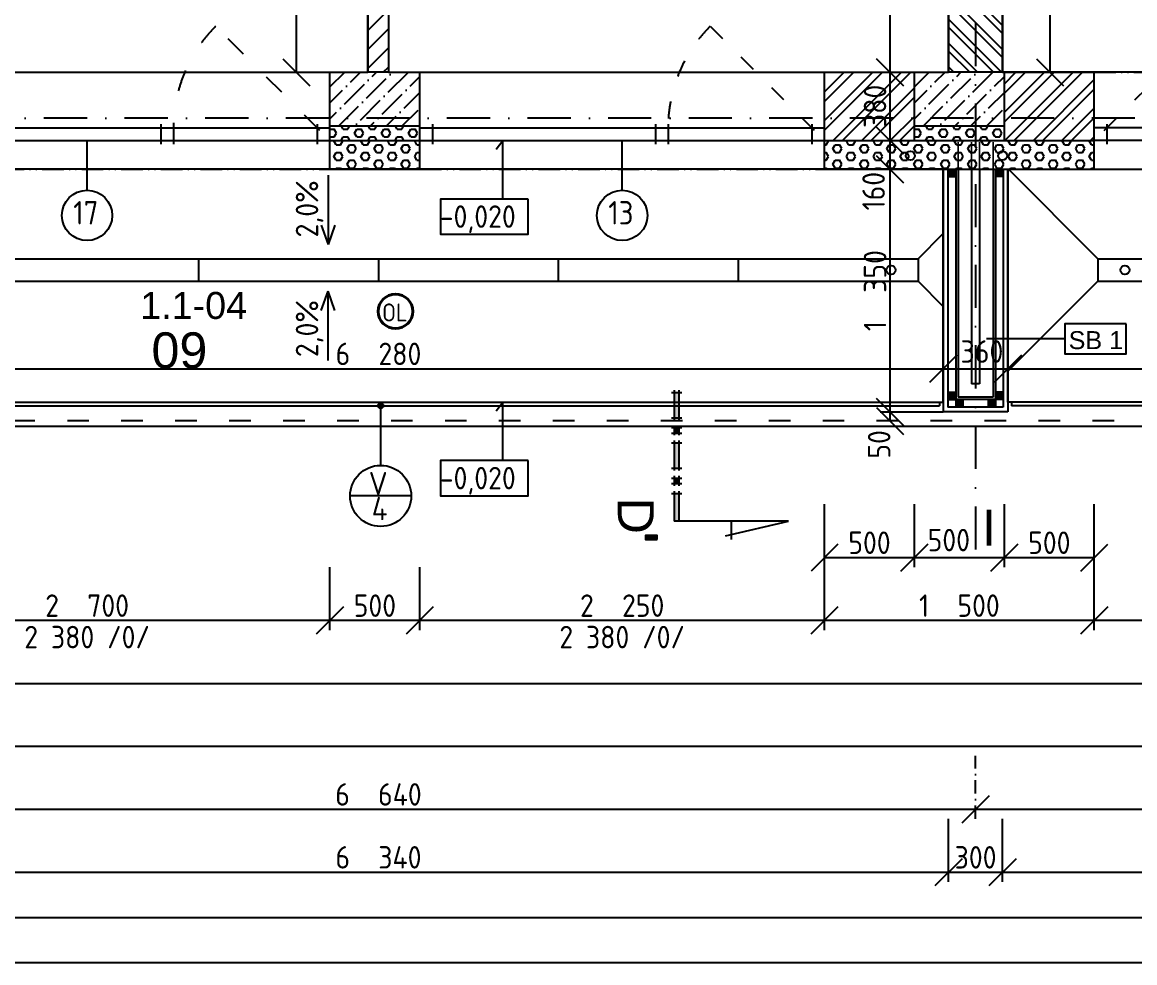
# Model space of a CAD drawing. Extents: x 4511820 to 5180432, y -1526536 to -944957.
# Drawn here: x 5015530 to 5021716, y -1349769 to -1344537 of the extents above; entities that cross this region are included whole.
import ezdxf

# ---------------------------------------------------------------- set-up
doc = ezdxf.new("R2010")
doc.units = 0
doc.header["$MEASUREMENT"] = 0
for name, pattern in [('ACAD_ISO03W100', [30, 12, -18]), ('ACAD_ISO07W100', [3.5, 0.5, -3]), ('ACAD_ISO12W100', [22, 12, -3, 0.5, -3, 0.5, -3]), ('BODKOCIARKOVANA_3', [5.6, 3, -1.3, 0, -1.3])]:
    doc.linetypes.add(name, pattern=pattern)
doc.layers.get('0').update_dxf_attribs({"linetype": 'CONTINUOUS'})
doc.layers.get('Defpoints').update_dxf_attribs({"color": 61, "linetype": 'CONTINUOUS'})
for name, color, linetype in [('KÓTY', 4, 'CONTINUOUS'), ('MÚRY', 1, 'CONTINUOUS'), ('OKNÁ', 143, 'CONTINUOUS'), ('osi', 253, 'CONTINUOUS'), ('Plochy', 41, 'CONTINUOUS'), ('POPIS', 7, 'CONTINUOUS'), ('POZEMOK', 7, 'CONTINUOUS'), ('TENKÁ', 7, 'CONTINUOUS'), ('tzb', 153, 'CONTINUOUS'), ('ŠRAFY', 82, 'CONTINUOUS')]:
    doc.layers.add(name, color=color, linetype=linetype)
doc.layers.add('zz-kanal-daždová', color=136, linetype='CONTINUOUS', lineweight=40)
doc.styles.add('ARIAL', font='arial.ttf')
doc.styles.add('styl1', font='arial.ttf')
doc.styles.add('STYLE1', font='isocp.shx')
doc.dimstyles.new('STANDARD-50', dxfattribs={"dimtxt": 125, "dimasz": 150, "dimexe": 10, "dimexo": 200, "dimgap": 20, "dimtad": 1, "dimdsep": 46, "dimlunit": 6, "dimtxsty": 'STYLE1', "dimblk1": 'OBLIQUE', "dimblk2": 'OBLIQUE', "dimsah": 1, "dimcen": 2.5, "dimse1": 1, "dimse2": 1, "dimadec": 0, "dimazin": 0, "dimtfac": 1, "dimtmove": 1, "dimatfit": 3, "dimldrblk": 'OBLIQUE', "dimfxl": 1, "dimtolj": 1, "dimtzin": 0, "dimarcsym": 0})
pattern_1 = [(0, (0, -175781), (0, 43.3012702), [25, -50]), (120, (0, -175781), (-37.5, -21.6506351), [25, -50]), (60, (25, -175781), (-37.5, 21.6506351), [25, -50])]

# ---------------------------------------------------------------- blocks, each defined once
blk = doc.blocks.new('_OBLIQUE')
at = {"color": 0, "linetype": 'ByBlock'}
blk.add_line((-0.5, -0.5), (0.5, 0.5), dxfattribs=at)
blk = doc.blocks.new('*D22104')
at = {"layer": 'Defpoints', "color": 0}
for p in [(5014191, -1345070.2), (5020831, -1345070.2), (5020831, -1348914.9)]:
    blk.add_point(p, dxfattribs=at)
at = {"layer": 'KÓTY', "color": 0, "lineweight": -2}
blk.add_line((5014191, -1348914.9), (5020831, -1348914.9), dxfattribs=at)
at = {"layer": 'KÓTY', "color": 0, "linetype": 'ByBlock', "lineweight": -2, "xscale": 150, "yscale": 150, "zscale": 150, "rotation": 180}
blk.add_blockref('_OBLIQUE', (5014191, -1348914.9), dxfattribs=at)
at = {"layer": 'KÓTY', "color": 0, "linetype": 'ByBlock', "lineweight": -2, "xscale": 150, "yscale": 150, "zscale": 150}
blk.add_blockref('_OBLIQUE', (5020831, -1348914.9), dxfattribs=at)
at = {"layer": 'KÓTY', "color": 0, "insert": (5017511, -1348832.3), "char_height": 125, "attachment_point": 5, "style": 'STYLE1'}
blk.add_mtext('\\A1;6ﾠ640', dxfattribs=at)
blk = doc.blocks.new('*D22105')
at = {"layer": 'Defpoints', "color": 0}
for p in [(5020831, -1345070.2), (5027471, -1345070.2), (5027471, -1348914.9)]:
    blk.add_point(p, dxfattribs=at)
at = {"layer": 'KÓTY', "color": 0, "lineweight": -2}
blk.add_line((5020831, -1348914.9), (5027471, -1348914.9), dxfattribs=at)
at = {"layer": 'KÓTY', "color": 0, "linetype": 'ByBlock', "lineweight": -2, "xscale": 150, "yscale": 150, "zscale": 150, "rotation": 180}
blk.add_blockref('_OBLIQUE', (5020831, -1348914.9), dxfattribs=at)
at = {"layer": 'KÓTY', "color": 0, "linetype": 'ByBlock', "lineweight": -2, "xscale": 150, "yscale": 150, "zscale": 150}
blk.add_blockref('_OBLIQUE', (5027471, -1348914.9), dxfattribs=at)
at = {"layer": 'KÓTY', "color": 0, "insert": (5024151, -1348832.3), "char_height": 125, "attachment_point": 5, "style": 'STYLE1'}
blk.add_mtext('\\A1;6ﾠ640', dxfattribs=at)
blk = doc.blocks.new('*D22119')
at = {"layer": 'Defpoints', "color": 0}
for p in [(5014341, -1344815.2), (5020681, -1344815.2), (5020681, -1349264.9)]:
    blk.add_point(p, dxfattribs=at)
at = {"layer": 'KÓTY', "color": 0, "lineweight": -2}
blk.add_line((5014341, -1349264.9), (5020681, -1349264.9), dxfattribs=at)
at = {"layer": 'KÓTY', "color": 0, "linetype": 'ByBlock', "lineweight": -2, "xscale": 150, "yscale": 150, "zscale": 150, "rotation": 180}
blk.add_blockref('_OBLIQUE', (5014341, -1349264.9), dxfattribs=at)
at = {"layer": 'KÓTY', "color": 0, "linetype": 'ByBlock', "lineweight": -2, "xscale": 150, "yscale": 150, "zscale": 150}
blk.add_blockref('_OBLIQUE', (5020681, -1349264.9), dxfattribs=at)
at = {"layer": 'KÓTY', "color": 0, "insert": (5017511, -1349182.3), "char_height": 125, "attachment_point": 5, "style": 'STYLE1'}
blk.add_mtext('\\A1;6ﾠ340', dxfattribs=at)
blk = doc.blocks.new('*D22120')
at = {"layer": 'Defpoints', "color": 0}
for p in [(5020681, -1344815.2), (5020981, -1344815.2), (5020981, -1349264.9)]:
    blk.add_point(p, dxfattribs=at)
at = {"layer": 'KÓTY', "color": 0, "lineweight": -2}
blk.add_line((5020681, -1349264.9), (5020981, -1349264.9), dxfattribs=at)
at = {"layer": 'KÓTY', "color": 0, "linetype": 'ByBlock', "lineweight": -2, "xscale": 150, "yscale": 150, "zscale": 150, "rotation": 180}
blk.add_blockref('_OBLIQUE', (5020681, -1349264.9), dxfattribs=at)
at = {"layer": 'KÓTY', "color": 0, "linetype": 'ByBlock', "lineweight": -2, "xscale": 150, "yscale": 150, "zscale": 150}
blk.add_blockref('_OBLIQUE', (5020981, -1349264.9), dxfattribs=at)
at = {"layer": 'KÓTY', "color": 0, "insert": (5020831, -1349182.4), "char_height": 125, "attachment_point": 5, "style": 'STYLE1'}
blk.add_mtext('\\A1;300', dxfattribs=at)
blk = doc.blocks.new('*D22121')
at = {"layer": 'Defpoints', "color": 0}
for p in [(5020981, -1344815.2), (5027321, -1344815.2), (5027321, -1349264.9)]:
    blk.add_point(p, dxfattribs=at)
at = {"layer": 'KÓTY', "color": 0, "lineweight": -2}
blk.add_line((5020981, -1349264.9), (5027321, -1349264.9), dxfattribs=at)
at = {"layer": 'KÓTY', "color": 0, "linetype": 'ByBlock', "lineweight": -2, "xscale": 150, "yscale": 150, "zscale": 150, "rotation": 180}
blk.add_blockref('_OBLIQUE', (5020981, -1349264.9), dxfattribs=at)
at = {"layer": 'KÓTY', "color": 0, "linetype": 'ByBlock', "lineweight": -2, "xscale": 150, "yscale": 150, "zscale": 150}
blk.add_blockref('_OBLIQUE', (5027321, -1349264.9), dxfattribs=at)
at = {"layer": 'KÓTY', "color": 0, "insert": (5024151, -1349182.3), "char_height": 125, "attachment_point": 5, "style": 'STYLE1'}
blk.add_mtext('\\A1;6ﾠ340', dxfattribs=at)
blk = doc.blocks.new('*D22127')
at = {"layer": 'Defpoints', "color": 0}
for p in [(5007451, -1345070.2), (5040921, -1345135.2), (5040921, -1348214.9)]:
    blk.add_point(p, dxfattribs=at)
at = {"layer": 'KÓTY', "color": 0, "lineweight": -2}
blk.add_line((5007451, -1348214.9), (5040921, -1348214.9), dxfattribs=at)
at = {"layer": 'KÓTY', "color": 0, "linetype": 'ByBlock', "lineweight": -2, "xscale": 150, "yscale": 150, "zscale": 150, "rotation": 180}
blk.add_blockref('_OBLIQUE', (5007451, -1348214.9), dxfattribs=at)
at = {"layer": 'KÓTY', "color": 0, "linetype": 'ByBlock', "lineweight": -2, "xscale": 150, "yscale": 150, "zscale": 150}
blk.add_blockref('_OBLIQUE', (5040921, -1348214.9), dxfattribs=at)
at = {"layer": 'KÓTY', "color": 0, "insert": (5024186, -1348132.3), "char_height": 125, "attachment_point": 5, "style": 'STYLE1'}
blk.add_mtext('\\A1;33ﾠ470', dxfattribs=at)
blk = doc.blocks.new('*D22128')
at = {"layer": 'Defpoints', "color": 0}
for p in [(4980571, -1342545.2), (5040921, -1342545.2), (5040921, -1348564.9)]:
    blk.add_point(p, dxfattribs=at)
at = {"layer": 'KÓTY', "color": 0, "lineweight": -2}
blk.add_line((4980571, -1348564.9), (5040921, -1348564.9), dxfattribs=at)
at = {"layer": 'KÓTY', "color": 0, "linetype": 'ByBlock', "lineweight": -2, "xscale": 150, "yscale": 150, "zscale": 150, "rotation": 180}
blk.add_blockref('_OBLIQUE', (4980571, -1348564.9), dxfattribs=at)
at = {"layer": 'KÓTY', "color": 0, "linetype": 'ByBlock', "lineweight": -2, "xscale": 150, "yscale": 150, "zscale": 150}
blk.add_blockref('_OBLIQUE', (5040921, -1348564.9), dxfattribs=at)
at = {"layer": 'KÓTY', "color": 0, "insert": (5010746, -1348482.3), "char_height": 125, "attachment_point": 5, "style": 'STYLE1'}
blk.add_mtext('\\A1;60ﾠ350', dxfattribs=at)
blk = doc.blocks.new('*D22145')
at = {"layer": 'Defpoints', "color": 0}
for p in [(5021491, -1345195.2), (5023746, -1345195.2), (5021491, -1347864.9)]:
    blk.add_point(p, dxfattribs=at)
at = {"layer": 'KÓTY', "color": 0, "lineweight": -2}
blk.add_line((5023746, -1347864.9), (5021491, -1347864.9), dxfattribs=at)
at = {"layer": 'KÓTY', "color": 0, "linetype": 'ByBlock', "lineweight": -2, "xscale": 150, "yscale": 150, "zscale": 150, "rotation": 180}
blk.add_blockref('_OBLIQUE', (5021491, -1347864.9), dxfattribs=at)
at = {"layer": 'KÓTY', "color": 0, "linetype": 'ByBlock', "lineweight": -2, "xscale": 150, "yscale": 150, "zscale": 150}
blk.add_blockref('_OBLIQUE', (5023746, -1347864.9), dxfattribs=at)
at = {"layer": 'KÓTY', "color": 0, "insert": (5022618.5, -1347782.3), "char_height": 125, "attachment_point": 5, "style": 'STYLE1'}
blk.add_mtext('\\A1;2ﾠ255', dxfattribs=at)
blk = doc.blocks.new('*D22146')
at = {"layer": 'Defpoints', "color": 0}
for p in [(5019991, -1344815.2), (5021491, -1344815.2), (5019991, -1347864.9)]:
    blk.add_point(p, dxfattribs=at)
at = {"layer": 'KÓTY', "color": 0, "lineweight": -2}
blk.add_line((5021491, -1347864.9), (5019991, -1347864.9), dxfattribs=at)
at = {"layer": 'KÓTY', "color": 0, "linetype": 'ByBlock', "lineweight": -2, "xscale": 150, "yscale": 150, "zscale": 150, "rotation": 180}
blk.add_blockref('_OBLIQUE', (5019991, -1347864.9), dxfattribs=at)
at = {"layer": 'KÓTY', "color": 0, "linetype": 'ByBlock', "lineweight": -2, "xscale": 150, "yscale": 150, "zscale": 150}
blk.add_blockref('_OBLIQUE', (5021491, -1347864.9), dxfattribs=at)
at = {"layer": 'KÓTY', "color": 0, "insert": (5020741, -1347782.3), "char_height": 125, "attachment_point": 5, "style": 'STYLE1'}
blk.add_mtext('\\A1;1ﾠ500', dxfattribs=at)
blk = doc.blocks.new('*D22147')
at = {"layer": 'Defpoints', "color": 0}
for p in [(5017741, -1344815.2), (5019991, -1344815.2), (5017741, -1347864.9)]:
    blk.add_point(p, dxfattribs=at)
at = {"layer": 'KÓTY', "color": 0, "lineweight": -2}
blk.add_line((5019991, -1347864.9), (5017741, -1347864.9), dxfattribs=at)
at = {"layer": 'KÓTY', "color": 0, "linetype": 'ByBlock', "lineweight": -2, "xscale": 150, "yscale": 150, "zscale": 150, "rotation": 180}
blk.add_blockref('_OBLIQUE', (5017741, -1347864.9), dxfattribs=at)
at = {"layer": 'KÓTY', "color": 0, "linetype": 'ByBlock', "lineweight": -2, "xscale": 150, "yscale": 150, "zscale": 150}
blk.add_blockref('_OBLIQUE', (5019991, -1347864.9), dxfattribs=at)
at = {"layer": 'KÓTY', "color": 0, "insert": (5018866, -1347782.3), "char_height": 125, "attachment_point": 5, "style": 'STYLE1'}
blk.add_mtext('\\A1;2ﾠ250', dxfattribs=at)
blk = doc.blocks.new('*D22148')
at = {"layer": 'Defpoints', "color": 0}
for p in [(5017741, -1344815.2), (5017241, -1345195.2), (5017241, -1347864.9)]:
    blk.add_point(p, dxfattribs=at)
at = {"layer": 'KÓTY', "color": 0, "lineweight": -2}
blk.add_line((5017741, -1347864.9), (5017241, -1347864.9), dxfattribs=at)
at = {"layer": 'KÓTY', "color": 0, "linetype": 'ByBlock', "lineweight": -2, "xscale": 150, "yscale": 150, "zscale": 150, "rotation": 180}
blk.add_blockref('_OBLIQUE', (5017241, -1347864.9), dxfattribs=at)
at = {"layer": 'KÓTY', "color": 0, "linetype": 'ByBlock', "lineweight": -2, "xscale": 150, "yscale": 150, "zscale": 150}
blk.add_blockref('_OBLIQUE', (5017741, -1347864.9), dxfattribs=at)
at = {"layer": 'KÓTY', "color": 0, "insert": (5017491, -1347782.4), "char_height": 125, "attachment_point": 5, "style": 'STYLE1'}
blk.add_mtext('\\A1;500', dxfattribs=at)
blk = doc.blocks.new('*D22149')
at = {"layer": 'Defpoints', "color": 0}
for p in [(5014541, -1345195.2), (5017241, -1345195.2), (5014541, -1347864.9)]:
    blk.add_point(p, dxfattribs=at)
at = {"layer": 'KÓTY', "color": 0, "lineweight": -2}
blk.add_line((5017241, -1347864.9), (5014541, -1347864.9), dxfattribs=at)
at = {"layer": 'KÓTY', "color": 0, "linetype": 'ByBlock', "lineweight": -2, "xscale": 150, "yscale": 150, "zscale": 150, "rotation": 180}
blk.add_blockref('_OBLIQUE', (5014541, -1347864.9), dxfattribs=at)
at = {"layer": 'KÓTY', "color": 0, "linetype": 'ByBlock', "lineweight": -2, "xscale": 150, "yscale": 150, "zscale": 150}
blk.add_blockref('_OBLIQUE', (5017241, -1347864.9), dxfattribs=at)
at = {"layer": 'KÓTY', "color": 0, "insert": (5015891, -1347782.3), "char_height": 125, "attachment_point": 5, "style": 'STYLE1'}
blk.add_mtext('\\A1;2ﾠ700', dxfattribs=at)
blk = doc.blocks.new('*D23045')
at = {"layer": 'Defpoints', "color": 0}
for p in [(5017451, -1339430.2), (5017053.5, -1344815.2), (5017451, -1344815.2)]:
    blk.add_point(p, dxfattribs=at)
at = {"layer": 'KÓTY', "color": 0, "lineweight": -2}
blk.add_line((5017053.5, -1339430.2), (5017053.5, -1344815.2), dxfattribs=at)
at = {"layer": 'KÓTY', "color": 0, "linetype": 'ByBlock', "lineweight": -2, "xscale": 150, "yscale": 150, "zscale": 150}
for p, rotation in [((5017053.5, -1339430.2), 90), ((5017053.5, -1344815.2), 270)]:
    blk.add_blockref('_OBLIQUE', p, dxfattribs=dict(at, rotation=rotation))
at = {"layer": 'KÓTY', "color": 0, "insert": (5016971, -1342122.7), "char_height": 125, "attachment_point": 5, "rotation": 90, "style": 'STYLE1'}
blk.add_mtext('\\A1;5ﾠ385', dxfattribs=at)
blk = doc.blocks.new('*D23057')
at = {"layer": 'Defpoints', "color": 0}
for p in [(5020681, -1339430.2), (5020354.5, -1344815.2), (5020681, -1344815.2)]:
    blk.add_point(p, dxfattribs=at)
at = {"layer": 'KÓTY', "color": 0, "lineweight": -2}
blk.add_line((5020354.5, -1339430.2), (5020354.5, -1344815.2), dxfattribs=at)
at = {"layer": 'KÓTY', "color": 0, "linetype": 'ByBlock', "lineweight": -2, "xscale": 150, "yscale": 150, "zscale": 150}
for p, rotation in [((5020354.5, -1339430.2), 90), ((5020354.5, -1344815.2), 270)]:
    blk.add_blockref('_OBLIQUE', p, dxfattribs=dict(at, rotation=rotation))
at = {"layer": 'KÓTY', "color": 0, "insert": (5020272, -1342122.7), "char_height": 125, "attachment_point": 5, "rotation": 90, "style": 'STYLE1'}
blk.add_mtext('\\A1;5ﾠ385', dxfattribs=at)
blk = doc.blocks.new('*D23060')
at = {"layer": 'Defpoints', "color": 0}
for p in [(5020981, -1339315.2), (5021236, -1344815.2), (5021244.5, -1344815.2)]:
    blk.add_point(p, dxfattribs=at)
at = {"layer": 'KÓTY', "color": 0, "lineweight": -2}
blk.add_line((5021244.5, -1339315.2), (5021244.5, -1344815.2), dxfattribs=at)
at = {"layer": 'KÓTY', "color": 0, "linetype": 'ByBlock', "lineweight": -2, "xscale": 150, "yscale": 150, "zscale": 150}
for p, rotation in [((5021244.5, -1339315.2), 90), ((5021244.5, -1344815.2), 270)]:
    blk.add_blockref('_OBLIQUE', p, dxfattribs=dict(at, rotation=rotation))
at = {"layer": 'KÓTY', "color": 0, "insert": (5021162, -1342065.2), "char_height": 125, "attachment_point": 5, "rotation": 90, "style": 'STYLE1'}
blk.add_mtext('\\A1;5ﾠ500', dxfattribs=at)
blk = doc.blocks.new('*D23360')
at = {"layer": 'Defpoints', "color": 0}
for p in [(5014371, -1346490.2), (5020651, -1346464.5), (5020651, -1346490.2)]:
    blk.add_point(p, dxfattribs=at)
at = {"layer": 'KÓTY', "color": 0, "lineweight": -2}
blk.add_line((5014371, -1346464.5), (5020651, -1346464.5), dxfattribs=at)
at = {"layer": 'KÓTY', "color": 0, "linetype": 'ByBlock', "lineweight": -2, "xscale": 150, "yscale": 150, "zscale": 150, "rotation": 180}
blk.add_blockref('_OBLIQUE', (5014371, -1346464.5), dxfattribs=at)
at = {"layer": 'KÓTY', "color": 0, "linetype": 'ByBlock', "lineweight": -2, "xscale": 150, "yscale": 150, "zscale": 150}
blk.add_blockref('_OBLIQUE', (5020651, -1346464.5), dxfattribs=at)
at = {"layer": 'KÓTY', "color": 0, "insert": (5017511, -1346382), "char_height": 125, "attachment_point": 5, "style": 'STYLE1'}
blk.add_mtext('\\A1;6ﾠ280', dxfattribs=at)
blk = doc.blocks.new('*D23361')
at = {"layer": 'Defpoints', "color": 0}
for p in [(5020651, -1346490.2), (5021011, -1346464.5), (5021011, -1346490.2)]:
    blk.add_point(p, dxfattribs=at)
at = {"layer": 'KÓTY', "color": 0, "lineweight": -2}
blk.add_line((5020651, -1346464.5), (5021011, -1346464.5), dxfattribs=at)
at = {"layer": 'KÓTY', "color": 0, "linetype": 'ByBlock', "lineweight": -2, "xscale": 150, "yscale": 150, "zscale": 150, "rotation": 180}
blk.add_blockref('_OBLIQUE', (5020651, -1346464.5), dxfattribs=at)
at = {"layer": 'KÓTY', "color": 0, "linetype": 'ByBlock', "lineweight": -2, "xscale": 150, "yscale": 150, "zscale": 150}
blk.add_blockref('_OBLIQUE', (5021011, -1346464.5), dxfattribs=at)
at = {"layer": 'KÓTY', "color": 0, "insert": (5020866.5, -1346369), "char_height": 125, "attachment_point": 5, "style": 'STYLE1'}
blk.add_mtext('\\A1;360', dxfattribs=at)
blk = doc.blocks.new('*D23362')
at = {"layer": 'Defpoints', "color": 0}
for p in [(5021011, -1346492.6), (5027161, -1346464.5), (5027161, -1346605.2)]:
    blk.add_point(p, dxfattribs=at)
at = {"layer": 'KÓTY', "color": 0, "lineweight": -2}
blk.add_line((5021011, -1346464.5), (5027161, -1346464.5), dxfattribs=at)
at = {"layer": 'KÓTY', "color": 0, "linetype": 'ByBlock', "lineweight": -2, "xscale": 150, "yscale": 150, "zscale": 150, "rotation": 180}
blk.add_blockref('_OBLIQUE', (5021011, -1346464.5), dxfattribs=at)
at = {"layer": 'KÓTY', "color": 0, "linetype": 'ByBlock', "lineweight": -2, "xscale": 150, "yscale": 150, "zscale": 150}
blk.add_blockref('_OBLIQUE', (5027161, -1346464.5), dxfattribs=at)
at = {"layer": 'KÓTY', "color": 0, "insert": (5024309.5, -1346374.5), "char_height": 125, "attachment_point": 5, "style": 'STYLE1'}
blk.add_mtext('\\A1;6ﾠ150', dxfattribs=at)
blk = doc.blocks.new('*D48055')
at = {"layer": 'Defpoints', "color": 0}
for p in [(5020354.5, -1344815.2), (5020354.5, -1345195.2), (5020354.5, -1345195.2)]:
    blk.add_point(p, dxfattribs=at)
at = {"layer": 'KÓTY', "color": 0, "lineweight": -2}
blk.add_line((5020354.5, -1344815.2), (5020354.5, -1345195.2), dxfattribs=at)
at = {"layer": 'KÓTY', "color": 0, "linetype": 'ByBlock', "lineweight": -2, "xscale": 150, "yscale": 150, "zscale": 150}
for p, rotation in [((5020354.5, -1344815.2), 90), ((5020354.5, -1345195.2), 270)]:
    blk.add_blockref('_OBLIQUE', p, dxfattribs=dict(at, rotation=rotation))
at = {"layer": 'KÓTY', "color": 0, "insert": (5020272, -1345005.2), "char_height": 125, "attachment_point": 5, "rotation": 90, "style": 'STYLE1'}
blk.add_mtext('\\A1;380', dxfattribs=at)
blk = doc.blocks.new('*D48056')
at = {"layer": 'Defpoints', "color": 0}
for p in [(5020354.5, -1345195.2), (5020354.5, -1345355.2), (5020354.5, -1345355.2)]:
    blk.add_point(p, dxfattribs=at)
at = {"layer": 'KÓTY', "color": 0, "lineweight": -2}
blk.add_line((5020354.5, -1345195.2), (5020354.5, -1345355.2), dxfattribs=at)
at = {"layer": 'KÓTY', "color": 0, "linetype": 'ByBlock', "lineweight": -2, "xscale": 150, "yscale": 150, "zscale": 150}
for p, rotation in [((5020354.5, -1345195.2), 90), ((5020354.5, -1345355.2), 270)]:
    blk.add_blockref('_OBLIQUE', p, dxfattribs=dict(at, rotation=rotation))
at = {"layer": 'KÓTY', "color": 0, "insert": (5020264, -1345477), "char_height": 125, "attachment_point": 5, "rotation": 90, "style": 'STYLE1'}
blk.add_mtext('\\A1;160', dxfattribs=at)
blk = doc.blocks.new('*D48057')
at = {"layer": 'Defpoints', "color": 0}
for p in [(5020770, -1345355.2), (5020354.5, -1346705.2), (5020770, -1346705.2)]:
    blk.add_point(p, dxfattribs=at)
at = {"layer": 'KÓTY', "color": 0, "lineweight": -2}
blk.add_line((5020354.5, -1345355.2), (5020354.5, -1346705.2), dxfattribs=at)
at = {"layer": 'KÓTY', "color": 0, "linetype": 'ByBlock', "lineweight": -2, "xscale": 150, "yscale": 150, "zscale": 150}
for p, rotation in [((5020354.5, -1345355.2), 90), ((5020354.5, -1346705.2), 270)]:
    blk.add_blockref('_OBLIQUE', p, dxfattribs=dict(at, rotation=rotation))
at = {"layer": 'KÓTY', "color": 0, "insert": (5020272, -1346030.2), "char_height": 125, "attachment_point": 5, "rotation": 90, "style": 'STYLE1'}
blk.add_mtext('\\A1;1ﾠ350', dxfattribs=at)
blk = doc.blocks.new('*D48058')
at = {"layer": 'Defpoints', "color": 0}
for p in [(5020770, -1346705.2), (5020354.5, -1346755.2), (5020770, -1346755.2)]:
    blk.add_point(p, dxfattribs=at)
at = {"layer": 'KÓTY', "color": 0, "lineweight": -2}
blk.add_line((5020354.5, -1346705.2), (5020354.5, -1346755.2), dxfattribs=at)
at = {"layer": 'KÓTY', "color": 0, "linetype": 'ByBlock', "lineweight": -2, "xscale": 150, "yscale": 150, "zscale": 150}
for p, rotation in [((5020354.5, -1346705.2), 90), ((5020354.5, -1346755.2), 270)]:
    blk.add_blockref('_OBLIQUE', p, dxfattribs=dict(at, rotation=rotation))
at = {"layer": 'KÓTY', "color": 0, "insert": (5020295, -1346885.5), "char_height": 125, "attachment_point": 5, "rotation": 90, "style": 'STYLE1'}
blk.add_mtext('\\A1;50', dxfattribs=at)
blk = doc.blocks.new('*D55237')
at = {"layer": 'Defpoints', "color": 0}
for p in [(5019991, -1344815.2), (5020491, -1344815.2), (5020491, -1347514.9)]:
    blk.add_point(p, dxfattribs=at)
at = {"layer": 'KÓTY', "color": 0, "lineweight": -2}
blk.add_line((5019991, -1347514.9), (5020491, -1347514.9), dxfattribs=at)
at = {"layer": 'KÓTY', "color": 0, "linetype": 'ByBlock', "lineweight": -2, "xscale": 150, "yscale": 150, "zscale": 150, "rotation": 180}
blk.add_blockref('_OBLIQUE', (5019991, -1347514.9), dxfattribs=at)
at = {"layer": 'KÓTY', "color": 0, "linetype": 'ByBlock', "lineweight": -2, "xscale": 150, "yscale": 150, "zscale": 150}
blk.add_blockref('_OBLIQUE', (5020491, -1347514.9), dxfattribs=at)
at = {"layer": 'KÓTY', "color": 0, "insert": (5020241, -1347432.4), "char_height": 125, "attachment_point": 5, "style": 'STYLE1'}
blk.add_mtext('\\A1;500', dxfattribs=at)
blk = doc.blocks.new('*D55238')
at = {"layer": 'Defpoints', "color": 0}
for p in [(5020491, -1344815.2), (5020991, -1344815.2), (5020991, -1347514.9)]:
    blk.add_point(p, dxfattribs=at)
at = {"layer": 'KÓTY', "color": 0, "lineweight": -2}
blk.add_line((5020491, -1347514.9), (5020991, -1347514.9), dxfattribs=at)
at = {"layer": 'KÓTY', "color": 0, "linetype": 'ByBlock', "lineweight": -2, "xscale": 150, "yscale": 150, "zscale": 150, "rotation": 180}
blk.add_blockref('_OBLIQUE', (5020491, -1347514.9), dxfattribs=at)
at = {"layer": 'KÓTY', "color": 0, "linetype": 'ByBlock', "lineweight": -2, "xscale": 150, "yscale": 150, "zscale": 150}
blk.add_blockref('_OBLIQUE', (5020991, -1347514.9), dxfattribs=at)
at = {"layer": 'KÓTY', "color": 0, "insert": (5020682.2, -1347417.7), "char_height": 125, "attachment_point": 5, "style": 'STYLE1'}
blk.add_mtext('\\A1;500', dxfattribs=at)
blk = doc.blocks.new('*D55239')
at = {"layer": 'Defpoints', "color": 0}
for p in [(5020991, -1344815.2), (5021491, -1344815.2), (5021491, -1347514.9)]:
    blk.add_point(p, dxfattribs=at)
at = {"layer": 'KÓTY', "color": 0, "lineweight": -2}
blk.add_line((5020991, -1347514.9), (5021491, -1347514.9), dxfattribs=at)
at = {"layer": 'KÓTY', "color": 0, "linetype": 'ByBlock', "lineweight": -2, "xscale": 150, "yscale": 150, "zscale": 150, "rotation": 180}
blk.add_blockref('_OBLIQUE', (5020991, -1347514.9), dxfattribs=at)
at = {"layer": 'KÓTY', "color": 0, "linetype": 'ByBlock', "lineweight": -2, "xscale": 150, "yscale": 150, "zscale": 150}
blk.add_blockref('_OBLIQUE', (5021491, -1347514.9), dxfattribs=at)
at = {"layer": 'KÓTY', "color": 0, "insert": (5021241, -1347432.4), "char_height": 125, "attachment_point": 5, "style": 'STYLE1'}
blk.add_mtext('\\A1;500', dxfattribs=at)

msp = doc.modelspace()

# ---------------------------------------------------------------- hatches: boundary and pattern name
at = {"layer": 'TENKÁ'}
h = msp.add_hatch(color=256, dxfattribs=at)
h.dxf.hatch_style = 1
h.paths.add_polyline_path([(5019182.125, -1346737.125), (5019156.25, -1346737.125), (5019156.25, -1346596), (5019182.125, -1346596)])
h = msp.add_hatch(color=256, dxfattribs=at)
h.dxf.hatch_style = 1
h.paths.add_polyline_path([(5017523, -1346685.191, 2.41421356), (5017508, -1346670.191, 0.41421356)])
h = msp.add_hatch(color=256, dxfattribs=at)
h.dxf.hatch_style = 1
h.paths.add_polyline_path([(5019182.125, -1346822.25), (5019156.25, -1346822.25), (5019156.25, -1346792), (5019182.125, -1346792)])
h = msp.add_hatch(color=256, dxfattribs=at)
h.dxf.hatch_style = 1
h.paths.add_polyline_path([(5019182.125, -1346877.125), (5019182.125, -1347018.25), (5019156.25, -1347018.25), (5019156.25, -1346877.125)])
h = msp.add_hatch(color=256, dxfattribs=at)
h.dxf.hatch_style = 1
h.paths.add_polyline_path([(5019182.125, -1347103.375), (5019156.25, -1347103.375), (5019156.25, -1347073.125), (5019182.125, -1347073.125)])
h = msp.add_hatch(color=256, dxfattribs=at)
h.dxf.hatch_style = 1
h.paths.add_polyline_path([(5019182.125, -1347158.25), (5019182.125, -1347311.875), (5019156.25, -1347311.875), (5019156.25, -1347158.25)])
h = msp.add_hatch(color=256, dxfattribs=at)
h.dxf.hatch_style = 1
h.paths.add_polyline_path([(5019060.125, -1347391.625), (5018996.5, -1347391.625), (5018996.5, -1347415.25), (5019060.125, -1347415.25)])
at = {"layer": 'ŠRAFY', "ltscale": 0.25}
h = msp.add_hatch(dxfattribs=at)
h.set_pattern_fill('ANSI31', color=256, scale=600, style=0)
h.set_pattern_definition([(45, (515270.5, 128041), (-53.0330086, 53.0330086), [])])
h.paths.add_polyline_path([(5017566, -1344815.191), (5017566, -1339430.191), (5018991, -1339430.191), (5018991, -1339315.191), (5016741, -1339315.191), (5016741, -1339430.191), (5017451, -1339430.191), (5017451, -1344815.191)])
at = {"layer": 'ŠRAFY'}
h = msp.add_hatch(dxfattribs=at)
h.set_pattern_fill('ANSI32', color=256, scale=250, angle=90)
h.paths.add_polyline_path([(5020681, -1339430.191), (5020681, -1344815.191), (5020981, -1344815.191), (5020981, -1339315.191), (5020681, -1339315.191)])
at = {"layer": 'ŠRAFY', "ltscale": 0.25}
h = msp.add_hatch(dxfattribs=at)
h.set_pattern_fill('ANSI36', color=256, scale=500)
h.set_pattern_definition([(45, (481751.18, -205413.17), (33.1456304, 121.533978), [156.25, -31.25, 0, -31.25])])
h.paths.add_polyline_path([(5017491, -1344815.191), (5017241, -1344815.191), (5017241, -1345115.191), (5017741, -1345115.191), (5017741, -1344815.191)])
at = {"layer": 'ŠRAFY'}
h = msp.add_hatch(dxfattribs=at)
h.set_pattern_fill('ANSI32', color=256, scale=300)
h.paths.add_polyline_path([(5020991, -1345195.191), (5021491, -1345195.191), (5021491, -1344815.191), (5020991, -1344815.191)])
h.paths.add_polyline_path([(5019991, -1345195.191), (5020491, -1345195.191), (5020491, -1344815.191), (5019991, -1344815.191)])
at = {"layer": 'ŠRAFY', "ltscale": 0.25}
h = msp.add_hatch(dxfattribs=at)
h.set_pattern_fill('ANSI36', color=256, scale=500)
h.set_pattern_definition([(45, (485001.18, -205413.17), (33.1456304, 121.533978), [156.25, -31.25, 0, -31.25])])
h.paths.add_polyline_path([(5020741, -1344815.191), (5020491, -1344815.191), (5020491, -1345115.191), (5020991, -1345115.191), (5020991, -1344815.191)])
at = {"layer": 'ŠRAFY'}
h = msp.add_hatch(dxfattribs=at)
h.set_pattern_fill('HEX', color=256, scale=200)
h.set_pattern_definition([(0, (9790, -175781), (0, 43.3012702), [25, -50]), (120, (9790, -175781), (-37.5, -21.6506351), [25, -50]), (60, (9815, -175781), (-37.5, 21.6506351), [25, -50])])
h.paths.add_polyline_path([(5017741, -1345115.191), (5017241, -1345115.191), (5017241, -1345195.191), (5017316, -1345195.191), (5017741, -1345195.191)])
h = msp.add_hatch(dxfattribs=at)
h.set_pattern_fill('HEX', color=256, scale=200)
h.set_pattern_definition([(0, (13040, -175781), (0, 43.3012702), [25, -50]), (120, (13040, -175781), (-37.5, -21.6506351), [25, -50]), (60, (13065, -175781), (-37.5, 21.6506351), [25, -50])])
h.paths.add_polyline_path([(5020991, -1345115.191), (5020491, -1345115.191), (5020491, -1345195.191), (5020566, -1345195.191), (5020991, -1345195.191)])
h = msp.add_hatch(dxfattribs=at)
h.set_pattern_fill('HEX', color=256, scale=200)
h.set_pattern_definition(pattern_1)
h.paths.add_polyline_path([(5017741, -1345195.191), (5017241, -1345195.191), (5017241, -1345355.191), (5017741, -1345355.191)])
h = msp.add_hatch(dxfattribs=at)
h.set_pattern_fill('HEX', color=256, scale=200)
h.set_pattern_definition(pattern_1)
h.paths.add_polyline_path([(5019991, -1345195.191), (5019991, -1345355.191), (5021491, -1345355.191), (5021491, -1345195.191)])
h = msp.add_hatch(dxfattribs=at)
h.set_pattern_fill('ANSI31', color=45, scale=50)
h.paths.add_polyline_path([(5020721, -1345355.191), (5020677, -1345355.191), (5020677, -1345395.191), (5020721, -1345395.191)])
h = msp.add_hatch(dxfattribs=at)
h.set_pattern_fill('ANSI31', color=45, scale=50)
h.paths.add_polyline_path([(5020941, -1345395.191), (5020985, -1345395.191), (5020985, -1345355.191), (5020941, -1345355.191)])
h = msp.add_hatch(dxfattribs=at)
h.set_pattern_fill('ANSI31', color=45, scale=50)
h.paths.add_polyline_path([(5020721, -1346595.191), (5020677, -1346595.191), (5020677, -1346635.191), (5020714, -1346635.191), (5020721, -1346635.191)])
h = msp.add_hatch(dxfattribs=at)
h.set_pattern_fill('ANSI31', color=45, scale=50)
h.paths.add_polyline_path([(5020941, -1346635.191), (5020985, -1346635.191), (5020985, -1346595.191), (5020941, -1346595.191)])
h = msp.add_hatch(dxfattribs=at)
h.set_pattern_fill('ANSI31', color=45, scale=50)
h.paths.add_polyline_path([(5020721, -1346679.191), (5020761, -1346679.191), (5020761, -1346635.191), (5020721, -1346635.191)])
h = msp.add_hatch(dxfattribs=at)
h.set_pattern_fill('ANSI31', color=45, scale=50)
h.paths.add_polyline_path([(5020901, -1346679.191), (5020941, -1346679.191), (5020941, -1346635.191), (5020901, -1346635.191)])

# ---------------------------------------------------------------- linework, layer by layer
at = {"layer": 'KÓTY', "ltscale": 25}
for p, q in [((5020301.097, -1346705.191), (5020651.097, -1346705.191)), ((5019991, -1347568.286), (5019991, -1347218.286)), ((5020991, -1347568.286), (5020991, -1347218.286)), ((5021491, -1347568.286), (5021491, -1347218.286)), ((5017241, -1347918.286), (5017241, -1347568.286)), ((5017741, -1347918.286), (5017741, -1347568.286)), ((5019991, -1347918.286), (5019991, -1347568.286)), ((5021491, -1347918.286), (5021491, -1347568.286)), ((5020681, -1349318.286), (5020681, -1348968.286)), ((5020981, -1349318.286), (5020981, -1348968.286))]:
    msp.add_line(p, q, dxfattribs=at)
at = {"layer": 'KÓTY'}
msp.add_line((5020491, -1347568.286), (5020491, -1347218.286), dxfattribs=at)
at = {"layer": 'KÓTY', "linetype": 'BODKOCIARKOVANA_3', "ltscale": 25}
msp.add_line((5020831, -1348968.286), (5020831, -1348618.286), dxfattribs=at)
at = {"layer": 'MÚRY'}
for p, q in [((5020981, -1339315.191), (5020981, -1344815.191)), ((5017451, -1339430.191), (5017451, -1344815.191)), ((5017566, -1339430.191), (5017566, -1344815.191)), ((5020681, -1339430.191), (5020681, -1344815.191)), ((5017241, -1344815.191), (5017451, -1344815.191)), ((5017241, -1345355.191), (5017241, -1344815.191)), ((5017566, -1344815.191), (5017741, -1344815.191)), ((5017741, -1345355.191), (5017741, -1344815.191)), ((5019991, -1344815.191), (5020681, -1344815.191)), ((5019991, -1345355.191), (5019991, -1344815.191)), ((5020981, -1344815.191), (5021491, -1344815.191)), ((5021491, -1345355.191), (5021491, -1344815.191)), ((5017241, -1345355.191), (5017741, -1345355.191)), ((5017241, -1345355.191), (5017741, -1345355.191)), ((5019991, -1345355.191), (5020651, -1345355.191)), ((5020651, -1345355.191), (5020651, -1346705.191)), ((5021011, -1345355.191), (5021181, -1345355.191)), ((5021011, -1345355.191), (5021011, -1346705.191)), ((5021061, -1345355.191), (5021491, -1345355.191)), ((5021011, -1346705.191), (5020651, -1346705.191))]:
    msp.add_line(p, q, dxfattribs=at)
at = {"layer": 'OKNÁ', "linetype": 'ACAD_ISO03W100', "ltscale": 10}
msp.add_line((5017185.142, -1345139.334), (5016605.315, -1344559.506), dxfattribs=at)
at = {"layer": 'OKNÁ', "linetype": 'ACAD_ISO03W100', "ltscale": 8}
for p, q in [((5019935.142, -1345139.334), (5019355.315, -1344559.506)), ((5021546.858, -1345139.334), (5022126.685, -1344559.506))]:
    msp.add_line(p, q, dxfattribs=at)
at = {"layer": 'OKNÁ', "ltscale": 0.25}
for p, q in [((5014541, -1345125.191), (5017241, -1345125.191)), ((5016301, -1345105.191), (5016301, -1345215.191)), ((5016371, -1345105.191), (5016371, -1345215.191)), ((5017171, -1345105.191), (5017171, -1345215.191)), ((5017741, -1345125.191), (5019991, -1345125.191)), ((5017811, -1345105.191), (5017811, -1345215.191)), ((5019051, -1345105.191), (5019051, -1345215.191)), ((5019121, -1345105.191), (5019121, -1345215.191)), ((5019921, -1345105.191), (5019921, -1345215.191)), ((5023746, -1345125.191), (5021491, -1345125.191)), ((5021561, -1345105.191), (5021561, -1345215.191)), ((5014541, -1345195.191), (5017241, -1345195.191)), ((5015891, -1345472.045), (5015891, -1345195.191)), ((5017741, -1345195.191), (5019991, -1345195.191)), ((5018866, -1345472.045), (5018866, -1345195.191)), ((5023746, -1345195.191), (5021491, -1345195.191))]:
    msp.add_line(p, q, dxfattribs=at)
at = {"layer": 'OKNÁ'}
for p, q in [((5014391, -1346650.191), (5020631, -1346650.191)), ((5014391, -1346670.191), (5020631, -1346670.191)), ((5020631, -1346650.191), (5020631, -1346670.191)), ((5025781, -1346650.191), (5021031, -1346650.191)), ((5021031, -1346650.191), (5021031, -1346670.191)), ((5025781, -1346670.191), (5021031, -1346670.191))]:
    msp.add_line(p, q, dxfattribs=at)
at = {"layer": 'OKNÁ', "ltscale": 0.25}
for centre in [(5015891, -1345612.045), (5018866, -1345612.045)]:
    msp.add_circle(centre, 140, dxfattribs=at)
at = {"layer": 'OKNÁ', "linetype": 'ACAD_ISO03W100', "ltscale": 10}
msp.add_arc((5017171, -1345125.191), 800, 135, 180, dxfattribs=at)
at = {"layer": 'OKNÁ', "linetype": 'ACAD_ISO03W100', "ltscale": 8}
msp.add_arc((5019921, -1345125.191), 800, 135, 180, dxfattribs=at)
at = {"layer": 'osi', "linetype": 'BODKOCIARKOVANA_3', "ltscale": 80}
for p, q in [((5020831, -1310038), (5020831, -1347555.191)), ((5041881, -1345070.191), (4978211, -1345070.191))]:
    msp.add_line(p, q, dxfattribs=at)
at = {"layer": 'Plochy'}
for points in [[(5017451, -1339430.191), (5014341, -1339430.191), (5014341, -1344815.191), (5017451, -1344815.191)], [(5020681, -1339430.191), (5017566, -1339430.191), (5017566, -1344815.191), (5020681, -1344815.191)], [(5020981, -1340540.191), (5024331, -1340540.191), (5024331, -1341170.191), (5024671, -1341170.191), (5024671, -1340540.191), (5026971, -1340540.191), (5026971, -1340890.191), (5027321, -1340890.191), (5027321, -1344815.191), (5020981, -1344815.191)], [(5020651, -1345355.191), (5014371, -1345355.191), (5014371, -1346650.191), (5020651, -1346650.191)], [(5021011, -1346650.191), (5021011, -1345355.191), (5027161, -1345355.191), (5027161, -1346605.191), (5025801, -1346605.191), (5025801, -1346650.191)]]:
    msp.add_lwpolyline(points, close=True, dxfattribs=at)
at = {"layer": 'POZEMOK'}
for p, q in [((5021511, -1345852.691), (5021013.5, -1345355.191)), ((5020511, -1345852.691), (5020651, -1345712.691)), ((5014511, -1345852.691), (5020511, -1345852.691)), ((5016511, -1345852.691), (5016511, -1345977.691)), ((5017511, -1345852.691), (5017511, -1345977.691)), ((5018511, -1345852.691), (5018511, -1345977.691)), ((5019511, -1345852.691), (5019511, -1345977.691)), ((5020511, -1345852.691), (5020511, -1345977.691)), ((5021511, -1345852.691), (5026511, -1345852.691)), ((5021511, -1345852.691), (5021511, -1345977.691)), ((5014511, -1345977.691), (5020511, -1345977.691)), ((5020511, -1345977.691), (5020651, -1346117.691)), ((5021511, -1345977.691), (5021011, -1346477.691)), ((5021511, -1345977.691), (5026511, -1345977.691))]:
    msp.add_line(p, q, dxfattribs=at)
at = {"layer": 'TENKÁ', "linetype": 'ACAD_ISO12W100', "ltscale": 10}
for p, q in [((5014541, -1344815.191), (5017241, -1344815.191)), ((5017741, -1344815.191), (5019991, -1344815.191)), ((5021491, -1344815.191), (5023746, -1344815.191)), ((5014541, -1345355.191), (5017241, -1345355.191)), ((5017741, -1345355.191), (5019991, -1345355.191)), ((5021491, -1345355.191), (5023746, -1345355.191))]:
    msp.add_line(p, q, dxfattribs=at)
at = {"layer": 'TENKÁ'}
for p, q in [((5017566, -1344815.191), (5017451, -1344815.191)), ((5020491, -1345195.191), (5020491, -1344815.191)), ((5020981, -1344815.191), (5020681, -1344815.191)), ((5020991, -1345195.191), (5020991, -1344815.191)), ((5017741, -1345115.191), (5017241, -1345115.191)), ((5020991, -1345115.191), (5020491, -1345115.191)), ((5017241, -1345195.191), (5017741, -1345195.191)), ((5018165.448, -1345244), (5018202.803, -1345195.191)), ((5018202.803, -1345520.931), (5018202.803, -1345195.191)), ((5019991, -1345195.191), (5021491, -1345195.191)), ((5020901, -1345195.191), (5021491, -1345195.191)), ((5017230.809, -1345387.941), (5017230.809, -1345773.941)), ((5020651, -1345355.191), (5021011, -1345355.191)), ((5017193.209, -1345666.741), (5017230.809, -1345773.941)), ((5017268.409, -1345666.741), (5017230.809, -1345773.941)), ((5017193.209, -1346140.141), (5017230.809, -1346032.941)), ((5017230.809, -1346418.941), (5017230.809, -1346032.941)), ((5017268.409, -1346140.141), (5017230.809, -1346032.941)), ((5021327.5, -1346298.25), (5020891, -1346298.25)), ((5019140, -1346596), (5019197, -1346596)), ((5019156.25, -1346749.625), (5019156.25, -1346583.5)), ((5019182.125, -1346749.625), (5019182.125, -1346583.5)), ((5018165.448, -1346699), (5018202.803, -1346650.191)), ((5018202.803, -1346975.931), (5018202.803, -1346650.191)), ((5019140, -1346737.125), (5019197, -1346737.125)), ((5025801, -1346785.191), (5008076, -1346785.191)), ((5019140, -1346792), (5019197, -1346792)), ((5019156.25, -1346834.75), (5019156.25, -1346779.5)), ((5019182.125, -1346834.75), (5019182.125, -1346779.5)), ((5019140, -1346822.25), (5019197, -1346822.25)), ((5019156.25, -1347030.75), (5019156.25, -1346864.625)), ((5019182.125, -1347030.75), (5019182.125, -1346864.625)), ((5019140, -1346877.125), (5019197, -1346877.125)), ((5019140, -1347018.25), (5019197, -1347018.25)), ((5019140, -1347073.125), (5019197, -1347073.125)), ((5019140, -1347103.375), (5019197, -1347103.375)), ((5019156.25, -1347115.875), (5019156.25, -1347060.625)), ((5019182.125, -1347115.875), (5019182.125, -1347060.625)), ((5019140, -1347158.25), (5019197, -1347158.25)), ((5019156.25, -1347311.875), (5019156.25, -1347145.75)), ((5019182.125, -1347311.875), (5019182.125, -1347145.75)), ((5019789.875, -1347311.875), (5019154.875, -1347311.875)), ((5019441.25, -1347395), (5019789.875, -1347311.875)), ((5019472.375, -1347311.875), (5019472.375, -1347415.125))]:
    msp.add_line(p, q, dxfattribs=at)
at = {"layer": 'TENKÁ', "color": 252, "linetype": 'ACAD_ISO07W100', "ltscale": 3}
for p, q in [((5020733.5, -1345355.191), (5020733.5, -1345195.191)), ((5020808.5, -1345355.191), (5020808.5, -1345195.191)), ((5020853.5, -1345355.191), (5020853.5, -1345195.191)), ((5020928.5, -1345355.191), (5020928.5, -1345195.191))]:
    msp.add_line(p, q, dxfattribs=at)
at = {"layer": 'TENKÁ', "color": 45}
for p, q in [((5020677, -1345355.191), (5020677, -1346679.191)), ((5020721, -1345355.191), (5020721, -1346635.191)), ((5020941, -1345355.191), (5020941, -1346635.191)), ((5020985, -1345355.191), (5020985, -1346679.191)), ((5020677, -1346595.191), (5020721, -1346595.191)), ((5020985, -1346595.191), (5020941, -1346595.191)), ((5020677, -1346635.191), (5020721, -1346635.191)), ((5020985, -1346679.191), (5020677, -1346679.191)), ((5020941, -1346635.191), (5020714, -1346635.191)), ((5020721, -1346635.191), (5020721, -1346679.191)), ((5020761, -1346635.191), (5020761, -1346679.191)), ((5020901, -1346635.191), (5020901, -1346679.191)), ((5020985, -1346635.191), (5020941, -1346635.191)), ((5020941, -1346635.191), (5020941, -1346679.191))]:
    msp.add_line(p, q, dxfattribs=at)
at = {"layer": 'TENKÁ', "color": 252}
for p, q in [((5020733.5, -1345355.191), (5020733.5, -1346622.691)), ((5020808.5, -1345355.191), (5020808.5, -1346547.691)), ((5020853.5, -1345355.191), (5020853.5, -1346547.691)), ((5020928.5, -1345355.191), (5020928.5, -1346622.691)), ((5020853.5, -1346547.691), (5020808.5, -1346547.691)), ((5020928.5, -1346622.691), (5020733.5, -1346622.691))]:
    msp.add_line(p, q, dxfattribs=at)
at = {"layer": 'TENKÁ', "ltscale": 0.25}
for p, q in [((5017523, -1346670.191), (5017523, -1347002.094)), ((5017693, -1347172.094), (5017353, -1347172.094))]:
    msp.add_line(p, q, dxfattribs=at)
at = {"layer": 'TENKÁ', "linetype": 'ACAD_ISO03W100', "ltscale": 10}
msp.add_line((5025801, -1346755.191), (5008076, -1346755.191), dxfattribs=at)
at = {"layer": 'TENKÁ', "color": 7}
for p, q in [((5064787, -1349518.744), (4975996, -1349518.744)), ((5065037, -1349768.744), (4975746, -1349768.744))]:
    msp.add_line(p, q, dxfattribs=at)
at = {"layer": 'TENKÁ'}
for points in [[(5018344.111, -1345520.931), (5017856.496, -1345520.931), (5017856.496, -1345716.33), (5018344.111, -1345716.33)], [(5021669, -1346214.25), (5021327.5, -1346214.25), (5021327.5, -1346382.25), (5021669, -1346382.25)], [(5018344.111, -1346975.931), (5017856.496, -1346975.931), (5017856.496, -1347171.33), (5018344.111, -1347171.33)], [(5019060.125, -1347415.25), (5019060.125, -1347391.625), (5018996.5, -1347391.625), (5018996.5, -1347415.25)]]:
    msp.add_lwpolyline(points, close=True, dxfattribs=at)
msp.add_circle((5017523, -1346670.191), 15, dxfattribs=at)
at = {"layer": 'TENKÁ', "ltscale": 0.25}
msp.add_circle((5017523, -1347172.094), 170, dxfattribs=at)
at = {"layer": 'tzb'}
for centre in [(5020468.5, -1345280.191), (5020981, -1345280.191), (5020361, -1345915.191), (5021661, -1345915.191)]:
    msp.add_circle(centre, 25, dxfattribs=at)
at = {"layer": 'zz-kanal-daždová'}
msp.add_circle((5017605.608, -1346145.449), 96, dxfattribs=at)
at = {"layer": 'ŠRAFY', "color": 45}
for p, q in [((5020677, -1345395.191), (5020721, -1345395.191)), ((5020985, -1345395.191), (5020941, -1345395.191))]:
    msp.add_line(p, q, dxfattribs=at)

# ---------------------------------------------------------------- texts
at = {"layer": 'KÓTY', "char_height": 125, "attachment_point": 5, "style": 'STYLE1'}
for insert in [(5015891, -1347957.34), (5018866, -1347957.34)]:
    msp.add_mtext('\\A1;2 380 /0/', dxfattribs=dict(at, insert=insert))
at = {"layer": 'POPIS', "lineweight": 40, "ltscale": 0.25, "style": 'ARIAL'}
for s, height, p in [('1.1-04', 150, (5016186.269, -1346187.77)), ('09', 200, (5016248.811, -1346462.27))]:
    msp.add_text(s, height=height, dxfattribs=at).set_placement(p)
at = {"layer": 'TENKÁ', "ltscale": 0.25}
for s, height, rotation, style, p in [('2,0%', 125, 90, 'STYLE1', (5017176.098, -1345734.11)), ('2,0%', 125, 90, 'STYLE1', (5017176.098, -1346400.11)), ('D', 200, 270, 'styl1', (5018841.683, -1347181.764))]:
    msp.add_text(s, height=height, rotation=rotation, dxfattribs=dict(at, style=style)).set_placement(p)
at = {"layer": 'TENKÁ', "style": 'STYLE1'}
for s, p in [('17', (5015813.47, -1345662.045)), ('13', (5018788.47, -1345662.045)), ('V', (5017456.97, -1347168.594)), ('4', (5017473.47, -1347307.231))]:
    msp.add_text(s, height=130, dxfattribs=at).set_placement(p)
at = {"layer": 'TENKÁ', "ltscale": 0.25}
for s, height, style, p in [('-0,020', 125, 'STYLE1', (5017852.058, -1345680.749)), ('-0,020', 125, 'STYLE1', (5017852.058, -1347135.749)), ('I', 200, 'styl1', (5020867.5, -1347447.904))]:
    msp.add_text(s, height=height, dxfattribs=dict(at, style=style)).set_placement(p)
at = {"layer": 'TENKÁ', "linetype": 'Continuous', "lineweight": 20, "style": 'ARIAL'}
msp.add_text('SB 1', height=100, dxfattribs=at).set_placement((5021348.411, -1346355.579))
at = {"layer": 'zz-kanal-daždová', "style": 'STYLE1'}
msp.add_text('OL', height=100, dxfattribs=at).set_placement((5017530.981, -1346201.649))

# ---------------------------------------------------------------- dimensions: what is measured, and where the dimension line sits
at = {"layer": 'KÓTY'}
for base, p1, p2, picture, middle in [((5021244.5, -1344815.191), (5020981, -1339315.191), (5021236, -1344815.191), '*D23060', (5021161.957, -1342065.191)), ((5017053.5, -1344815.191), (5017451, -1339430.191), (5017451, -1344815.191), '*D23045', (5016970.957, -1342122.691)), ((5020354.5, -1344815.191), (5020681, -1339430.191), (5020681, -1344815.191), '*D23057', (5020271.957, -1342122.691))]:
    dim = msp.add_linear_dim(base=base, p1=p1, p2=p2, angle=90, dimstyle='STANDARD-50', dxfattribs=at)
    dim.commit()
    dim.dimension.update_dxf_attribs({"geometry": picture, "text_midpoint": middle})
for base, p1, p2, picture, middle in [((5040921, -1348564.883), (4980571, -1342545.191), (5040921, -1342545.191), '*D22128', (5010746, -1348482.34)), ((5020681, -1349264.883), (5014341, -1344815.191), (5020681, -1344815.191), '*D22119', (5017511, -1349182.34)), ((5017241, -1347864.883), (5017741, -1344815.191), (5017241, -1345195.191), '*D22148', (5017491, -1347782.383)), ((5017741, -1347864.883), (5019991, -1344815.191), (5017741, -1344815.191), '*D22147', (5018866, -1347782.34)), ((5019991, -1347864.883), (5021491, -1344815.191), (5019991, -1344815.191), '*D22146', (5020741, -1347782.34)), ((5020981, -1349264.883), (5020681, -1344815.191), (5020981, -1344815.191), '*D22120', (5020831, -1349182.383)), ((5027321, -1349264.883), (5020981, -1344815.191), (5027321, -1344815.191), '*D22121', (5024151, -1349182.34)), ((5040921, -1348214.883), (5007451, -1345070.191), (5040921, -1345135.191), '*D22127', (5024186, -1348132.34)), ((5020831, -1348914.883), (5014191, -1345070.191), (5020831, -1345070.191), '*D22104', (5017511, -1348832.34)), ((5027471, -1348914.883), (5020831, -1345070.191), (5027471, -1345070.191), '*D22105', (5024151, -1348832.34)), ((5014541, -1347864.883), (5017241, -1345195.191), (5014541, -1345195.191), '*D22149', (5015891, -1347782.34)), ((5021491, -1347864.883), (5023746, -1345195.191), (5021491, -1345195.191), '*D22145', (5022618.5, -1347782.34)), ((5020651, -1346464.5), (5014371, -1346490.191), (5020651, -1346490.191), '*D23360', (5017511, -1346381.957))]:
    dim = msp.add_linear_dim(base=base, p1=p1, p2=p2, dimstyle='STANDARD-50', dxfattribs=at)
    dim.commit()
    dim.dimension.update_dxf_attribs({"geometry": picture, "text_midpoint": middle})
for base, p1, p2, picture, middle in [((5020354.5, -1345195.191), (5020354.5, -1344815.191), (5020354.5, -1345195.191), '*D48055', (5020272, -1345005.191)), ((5020354.5, -1346705.191), (5020770, -1345355.191), (5020770, -1346705.191), '*D48057', (5020271.957, -1346030.191))]:
    dim = msp.add_linear_dim(base=base, p1=p1, p2=p2, angle=90, dimstyle='STANDARD-50', override={"dimtxsty": 'STYLE1', "dimldrblk": 'OBLIQUE'}, dxfattribs=at)
    dim.commit()
    dim.dimension.update_dxf_attribs({"geometry": picture, "text_midpoint": middle})
for base, p1, p2, picture, middle in [((5020491, -1347514.883), (5019991, -1344815.191), (5020491, -1344815.191), '*D55237', (5020241, -1347432.383)), ((5021491, -1347514.883), (5020991, -1344815.191), (5021491, -1344815.191), '*D55239', (5021241, -1347432.383))]:
    dim = msp.add_linear_dim(base=base, p1=p1, p2=p2, dimstyle='STANDARD-50', override={"dimtxsty": 'STYLE1', "dimldrblk": 'OBLIQUE'}, dxfattribs=at)
    dim.commit()
    dim.dimension.update_dxf_attribs({"geometry": picture, "text_midpoint": middle})
dim = msp.add_linear_dim(base=(5020991, -1347514.883), p1=(5020491, -1344815.191), p2=(5020991, -1344815.191), dimstyle='STANDARD-50', override={"dimtxsty": 'STYLE1', "dimldrblk": 'OBLIQUE'}, dxfattribs=at)
dim.commit()
dim.dimension.update_dxf_attribs({"geometry": '*D55238', "text_midpoint": (5020682.214, -1347500.232), "dimtype": 160})
for base, p1, p2, picture, middle in [((5020354.5, -1345355.191), (5020354.5, -1345195.191), (5020354.5, -1345355.191), '*D48056', (5020346.5, -1345477)), ((5020354.5, -1346755.191), (5020770, -1346705.191), (5020770, -1346755.191), '*D48058', (5020377.5, -1346885.5))]:
    dim = msp.add_linear_dim(base=base, p1=p1, p2=p2, angle=90, dimstyle='STANDARD-50', override={"dimtxsty": 'STYLE1', "dimldrblk": 'OBLIQUE'}, dxfattribs=at)
    dim.commit()
    dim.dimension.update_dxf_attribs({"geometry": picture, "text_midpoint": middle, "dimtype": 160})
for base, p1, p2, picture, middle in [((5021011, -1346464.5), (5020651, -1346490.191), (5021011, -1346490.191), '*D23361', (5020866.5, -1346451.5)), ((5027161, -1346464.5), (5021011, -1346492.572), (5027161, -1346605.191), '*D23362', (5024309.5, -1346457))]:
    dim = msp.add_linear_dim(base=base, p1=p1, p2=p2, dimstyle='STANDARD-50', dxfattribs=at)
    dim.commit()
    dim.dimension.update_dxf_attribs({"geometry": picture, "text_midpoint": middle, "dimtype": 160})

doc.saveas('drawing.dxf')
